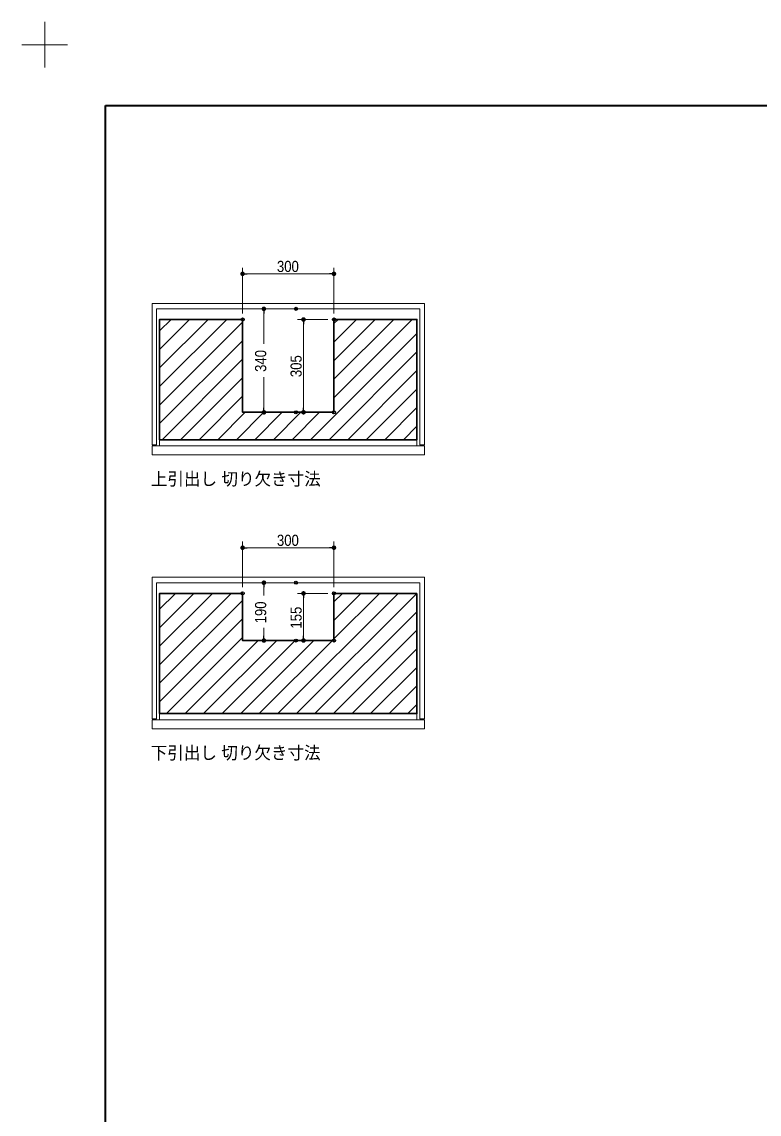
# Model space of a CAD drawing. Units: millimetres, scale not verified. Extents: x -6062 to 6062, y -3045 to 3045.
# Drawn here: x -6062 to -3641, y -544 to 3045 of the extents above; entities that cross this region are included whole.
import ezdxf
from ezdxf.enums import TextEntityAlignment as Align

# ---------------------------------------------------------------- set-up
doc = ezdxf.new("R2010")
doc.units = ezdxf.units.MM
doc.header["$LTSCALE"] = 20
doc.header["$PDMODE"] = 32
doc.header["$PDSIZE"] = 10
for name, color, linetype, lineweight in [('0-0_1図面枠', 7, 'Continuous', 20), ('0-1_5ボウル・キャビネット', 7, 'Continuous', 15), ('0-2_2寸法-1', 7, 'Continuous', 15), ('0-3_0', 7, 'Continuous', 25)]:
    doc.layers.add(name, color=color, linetype=linetype, lineweight=lineweight)
doc.layers.add('0-4_Defpoints', color=7, linetype='Continuous')
doc.styles.add('ＭＳ Ｐゴシック', font='')
doc.styles.get('ＭＳ Ｐゴシック').set_extended_font_data('MS PGothic')

# ---------------------------------------------------------------- blocks, each defined once
blk = doc.blocks.new('グループ')
at = {"layer": '0-0_1図面枠', "lineweight": 15}
for p, q in [((-84000, 57900), (-84000, 60900)), ((-85500, 59400), (-82500, 59400))]:
    blk.add_line(p, q, dxfattribs=at)
blk = doc.blocks.new('グループ-2')
at = {"layer": '0-0_1図面枠', "lineweight": 35}
blk.add_lwpolyline([(-80000, 55400), (80000, 55400), (80000, -55400), (-80000, -55400)], close=True, dxfattribs=at)
blk = doc.blocks.new('図面枠')
at = {"layer": '0-0_1図面枠'}
for name in ['グループ', 'グループ-2']:
    blk.add_blockref(name, (0, 0), dxfattribs=at)
blk = doc.blocks.new('_Dot')
at = {"layer": '0-3_0'}
blk.add_line((-10, 0), (-20, 0), dxfattribs=at)
for points in [[(0, 0), (-10, 0), (-9.92, 1.25)], [(0, 0), (-9.92, -1.25), (-10, 0)], [(0, 0), (-9.92, 1.25), (-9.69, 2.49)], [(0, 0), (-9.69, -2.49), (-9.92, -1.25)], [(0, 0), (-9.69, 2.49), (-9.3, 3.68)], [(0, 0), (-9.3, -3.68), (-9.69, -2.49)], [(0, 0), (-9.3, 3.68), (-8.76, 4.82)], [(0, 0), (-8.76, -4.82), (-9.3, -3.68)], [(0, 0), (-8.76, 4.82), (-8.09, 5.88)], [(0, 0), (-8.09, -5.88), (-8.76, -4.82)], [(0, 0), (-8.09, 5.88), (-7.29, 6.85)], [(0, 0), (-7.29, -6.85), (-8.09, -5.88)], [(0, 0), (-7.29, 6.85), (-6.37, 7.71)], [(0, 0), (-6.37, -7.71), (-7.29, -6.85)], [(0, 0), (-6.37, 7.71), (-5.36, 8.44)], [(0, 0), (-5.36, -8.44), (-6.37, -7.71)], [(0, 0), (-5.36, 8.44), (-4.26, 9.05)], [(0, 0), (-4.26, -9.05), (-5.36, -8.44)], [(0, 0), (-4.26, 9.05), (-3.09, 9.51)], [(0, 0), (-3.09, -9.51), (-4.26, -9.05)], [(0, 0), (-3.09, 9.51), (-1.87, 9.82)], [(0, 0), (-1.87, -9.82), (-3.09, -9.51)], [(0, 0), (-1.87, 9.82), (-0.63, 9.98)], [(0, 0), (-0.63, -9.98), (-1.87, -9.82)], [(0, 0), (-0.63, 9.98), (0.63, 9.98)], [(0, 0), (0.63, -9.98), (-0.63, -9.98)], [(0, 0), (0.63, 9.98), (1.87, 9.82)], [(0, 0), (1.87, 9.82), (3.09, 9.51)], [(0, 0), (3.09, 9.51), (4.26, 9.05)], [(0, 0), (4.26, 9.05), (5.36, 8.44)], [(0, 0), (5.36, 8.44), (6.37, 7.71)], [(0, 0), (6.37, 7.71), (7.29, 6.85)], [(0, 0), (7.29, 6.85), (8.09, 5.88)], [(0, 0), (8.09, 5.88), (8.76, 4.82)], [(0, 0), (8.76, 4.82), (9.3, 3.68)], [(0, 0), (9.3, 3.68), (9.69, 2.49)], [(0, 0), (9.69, 2.49), (9.92, 1.25)], [(0, 0), (9.92, 1.25), (10, 0)], [(0, 0), (1.87, -9.82), (0.63, -9.98)], [(0, 0), (3.09, -9.51), (1.87, -9.82)], [(0, 0), (4.26, -9.05), (3.09, -9.51)], [(0, 0), (5.36, -8.44), (4.26, -9.05)], [(0, 0), (6.37, -7.71), (5.36, -8.44)], [(0, 0), (7.29, -6.85), (6.37, -7.71)], [(0, 0), (8.09, -5.88), (7.29, -6.85)], [(0, 0), (8.76, -4.82), (8.09, -5.88)], [(0, 0), (9.3, -3.68), (8.76, -4.82)], [(0, 0), (9.69, -2.49), (9.3, -3.68)], [(0, 0), (9.92, -1.25), (9.69, -2.49)], [(0, 0), (10, 0), (9.92, -1.25)]]:
    blk.add_solid(points, dxfattribs=at)

msp = doc.modelspace()

# ---------------------------------------------------------------- linework, layer by layer
at = {"layer": '0-1_5ボウル・キャビネット'}
for p, q in [((-5610, 2029.66), (-5572.66, 2067)), ((-5610, 1968.7), (-5511.7, 2067)), ((-5610, 1907.74), (-5450.74, 2067)), ((-5610, 1846.78), (-5389.78, 2067)), ((-5610, 1785.82), (-5337.5, 2058.32)), ((-5037.5, 2053.52), (-5024.02, 2067)), ((-5037.5, 1992.56), (-4963.06, 2067)), ((-5037.5, 1931.6), (-4902.1, 2067)), ((-5037.5, 1870.64), (-4841.14, 2067)), ((-5037.5, 1809.68), (-4780.18, 2067)), ((-5114.22, 1672), (-4765, 2021.22)), ((-5610, 1724.86), (-5337.5, 1997.36)), ((-5053.26, 1672), (-4765, 1960.26)), ((-5601.9, 1672), (-5337.5, 1936.4)), ((-5540.94, 1672), (-5337.5, 1875.44)), ((-4992.3, 1672), (-4765, 1899.3)), ((-4931.34, 1672), (-4765, 1838.34)), ((-5479.98, 1672), (-5337.5, 1814.48)), ((-5419.02, 1672), (-5329.02, 1762)), ((-5358.06, 1672), (-5268.06, 1762)), ((-5297.1, 1672), (-5207.1, 1762)), ((-5236.14, 1672), (-5146.14, 1762)), ((-5175.18, 1672), (-5085.18, 1762)), ((-4870.38, 1672), (-4765, 1777.38)), ((-4809.42, 1672), (-4765, 1716.42)), ((-5610, 1115.26), (-5558.26, 1167)), ((-5610, 1054.3), (-5497.3, 1167)), ((-5610, 993.34), (-5436.34, 1167)), ((-5610, 932.38), (-5375.38, 1167)), ((-5221.74, 772), (-4826.74, 1167)), ((-5160.78, 772), (-4765.78, 1167)), ((-5037.5, 1139.12), (-5009.62, 1167)), ((-5037.5, 1078.16), (-4948.66, 1167)), ((-5037.5, 1017.2), (-4887.7, 1167)), ((-5610, 871.42), (-5337.5, 1143.92)), ((-5610, 810.46), (-5337.5, 1082.96)), ((-5099.82, 772), (-4765, 1106.82)), ((-5038.86, 772), (-4765, 1045.86)), ((-5587.5, 772), (-5337.5, 1022)), ((-5526.54, 772), (-5286.54, 1012)), ((-5465.58, 772), (-5225.58, 1012)), ((-5404.62, 772), (-5164.62, 1012)), ((-5343.66, 772), (-5103.66, 1012)), ((-5282.7, 772), (-5042.7, 1012)), ((-4977.9, 772), (-4765, 984.9)), ((-4916.94, 772), (-4765, 923.94)), ((-4855.98, 772), (-4765, 862.98)), ((-4795.02, 772), (-4765, 802.02))]:
    msp.add_line(p, q, dxfattribs=at)
for points in [[(-5635, 1655), (-5620, 1655), (-5620, 2102), (-4755, 2102), (-4755, 1655), (-4740, 1655), (-4740, 2120), (-5635, 2120)], [(-5635, 1652), (-4740, 1652), (-4740, 1622), (-5635, 1622)], [(-5610, 1672), (-4765, 1672), (-4765, 1652), (-5610, 1652)], [(-5635, 755), (-5620, 755), (-5620, 1202), (-4755, 1202), (-4755, 755), (-4740, 755), (-4740, 1220), (-5635, 1220)], [(-5610, 772), (-4765, 772), (-4765, 752), (-5610, 752)], [(-5635, 752), (-4740, 752), (-4740, 722), (-5635, 722)]]:
    msp.add_lwpolyline(points, close=True, dxfattribs=at)
at = {"layer": '0-1_5ボウル・キャビネット', "lineweight": 30}
for points in [[(-5037.5, 1762), (-5337.5, 1762), (-5337.5, 1787), (-5337.5, 2067), (-5610, 2067), (-5610, 1672), (-4765, 1672), (-4765, 2067), (-5037.5, 2067), (-5037.5, 1787)], [(-4765, 1167), (-5037.5, 1167), (-5037.5, 1012), (-5337.5, 1012), (-5337.5, 1167), (-5610, 1167), (-5610, 772), (-4765, 772)]]:
    msp.add_lwpolyline(points, close=True, dxfattribs=at)
at = {"layer": '0-2_2寸法-1'}
for p, q in [((-5337.5, 2087), (-5337.5, 2237)), ((-5037.5, 2087), (-5037.5, 2237)), ((-5322.49, 2217), (-5052.51, 2217)), ((-5182.5, 2102), (-5287.5, 2102)), ((-5267.5, 2086.99), (-5267.5, 1986.76)), ((-5057.5, 2067), (-5157.5, 2067)), ((-5137.5, 2051.99), (-5137.5, 1777.01)), ((-5267.5, 1777.01), (-5267.5, 1877.24)), ((-5182.5, 1762), (-5287.5, 1762)), ((-5057.5, 1762), (-5157.5, 1762)), ((-5337.5, 1187), (-5337.5, 1337)), ((-5037.5, 1187), (-5037.5, 1337)), ((-5322.49, 1317), (-5052.51, 1317)), ((-5182.5, 1202), (-5287.5, 1202)), ((-5267.5, 1186.99), (-5267.5, 1160.41)), ((-5057.5, 1167), (-5157.5, 1167)), ((-5137.5, 1151.99), (-5137.5, 1027.01)), ((-5267.5, 1027.01), (-5267.5, 1053.59)), ((-5182.5, 1012), (-5287.5, 1012)), ((-5057.5, 1012), (-5157.5, 1012))]:
    msp.add_line(p, q, dxfattribs=at)
at = {"layer": '0-4_Defpoints'}
for p in [(-5037.5, 2217), (-5162.5, 2102), (-5337.5, 2067), (-5037.5, 2067), (-5267.5, 1762), (-5162.5, 1762), (-5137.5, 1762), (-5037.5, 1762), (-5037.5, 1317), (-5162.5, 1202), (-5337.5, 1167), (-5037.5, 1167), (-5267.5, 1012), (-5162.5, 1012), (-5137.5, 1012), (-5037.5, 1012)]:
    msp.add_point(p, dxfattribs=at)

# ---------------------------------------------------------------- block references
at = {"layer": '0-0_1図面枠', "xscale": 0.05, "yscale": 0.05}
msp.add_blockref('図面枠', (-1787.5, 0), dxfattribs=at)
at = {"layer": '0-2_2寸法-1', "xscale": 0.7503418, "yscale": 0.7503418}
for p, rotation in [((-5337.5, 2217), 180), ((-5267.5, 2102), 90), ((-5137.5, 2067), 90), ((-5267.5, 1762), 270), ((-5137.5, 1762), 270), ((-5337.5, 1317), 180), ((-5267.5, 1202), 90), ((-5137.5, 1167), 90), ((-5267.5, 1012), 270), ((-5137.5, 1012), 270)]:
    msp.add_blockref('_Dot', p, dxfattribs=dict(at, rotation=rotation))
for p in [(-5037.5, 2217), (-5037.5, 1317)]:
    msp.add_blockref('_Dot', p, dxfattribs=at)

# ---------------------------------------------------------------- texts
at = {"layer": '0-0_1図面枠', "style": 'ＭＳ Ｐゴシック', "width": 0.95}
for s, p in [('上引出し 切り欠き寸法', (-5638.75, 1509.62)), ('下引出し 切り欠き寸法', (-5639.18, 609.62))]:
    msp.add_text(s, height=41.93, dxfattribs=at).set_placement(p, align=Align.BOTTOM_LEFT)
at = {"layer": '0-2_2寸法-1', "style": 'ＭＳ Ｐゴシック', "width": 0.9}
for p in [(-5224.78, 2212.04), (-5224.78, 1312.04)]:
    msp.add_text('300', height=36.66, dxfattribs=at).set_placement(p, align=Align.BOTTOM_LEFT)
for s, p in [('340', (-5248.97, 1894.72)), ('305', (-5132.54, 1877.61)), ('190', (-5248.97, 1068.39)), ('155', (-5132.54, 1051.28))]:
    msp.add_text(s, height=36.66, rotation=90, dxfattribs=at).set_placement(p, align=Align.BOTTOM_LEFT)

doc.saveas('drawing.dxf')
